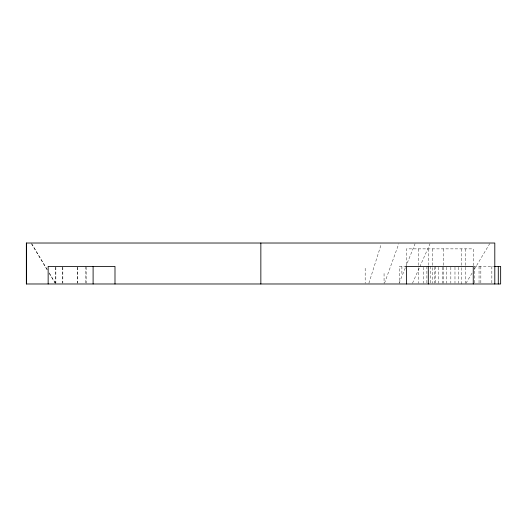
<?xml version="1.0" encoding="UTF-8"?>
<svg xmlns="http://www.w3.org/2000/svg" width="527" height="527" viewBox="0 0 527 527"><rect width="100%" height="100%" fill="white"/><g stroke="black" fill="none" stroke-linecap="round" stroke-linejoin="round"><path stroke-width="0.4" stroke-dasharray="2.63 1.98" d="M368.887 283.21L381.35 243.79M384.526 283.21L398.787 243.79M399.104 283.223L405.237 268.052M405.546 267.294L415.052 243.777M412.496 283.236L419.433 267.597M419.762 266.853L430.006 243.764M465.954 283.289L472.199 272.874M474.28 269.402L489.695 243.711M406.422 266.425L399.446 266.425L399.446 283.183M474.214 266.425L493.647 266.425M31.712 243.711L47.542 270.094M49.209 272.874L55.454 283.289M31.455 243.711L47.278 270.094M49.367 273.566L55.197 283.289M491.849 266.425L491.849 283.183M480.841 266.425L480.841 283.183M479.043 266.425L479.043 283.183M474.34 266.425L474.34 283.183M473.259 265.628L473.259 248.869L406.422 248.869L406.422 265.628M465.545 248.869L465.545 265.628M465.545 267.222L465.545 283.183M461.645 248.869L461.645 266.833M461.645 267.65L461.645 283.981M458.569 267.222L458.569 283.183M454.979 267.222L454.979 283.183M450.835 267.222L450.835 283.183M446.639 267.222L446.639 283.183M443.662 248.869L443.662 265.628M443.662 267.222L443.662 283.183M442.436 267.222L442.436 283.183M438.306 267.222L438.306 283.183M435.276 266.425L435.276 283.183M434.301 267.222L434.301 283.183M432.384 248.869L432.384 266.833M432.384 267.65L432.384 283.164M430.473 266.425L430.473 283.183M428.299 248.869L428.299 265.628M426.883 266.425L426.883 283.183M423.576 267.222L423.576 283.183M418.524 248.869L418.524 266.833M418.524 267.65L418.524 283.164M401.897 266.425L401.897 273.513M384.064 273.513L384.064 283.177M365.178 268.269L365.178 283.197M86.125 267.222L86.125 283.183M85.868 266.425L85.868 283.183M77.746 267.222L77.746 283.183M77.489 267.222L77.489 283.183M62.838 267.222L62.838 283.183M62.581 267.222L62.581 283.183M55.862 267.222L55.862 283.183M55.599 267.222L55.599 283.183"/><path stroke-width="0.79" d="M494.286 266.425L500.65 266.425L500.65 283.981L26.35 283.981L26.35 243.019L494.8 243.019L494.8 283.981M498.298 266.425L498.298 283.981M473.259 283.981L473.259 266.425L406.422 266.425L406.422 283.981M428.299 266.425L428.299 283.981M260.852 243.019L260.852 283.981M114.991 283.981L114.991 266.425L48.148 266.425L48.148 283.981M93.101 266.425L93.101 283.981M26.607 243.019L26.607 283.981"/></g></svg>
